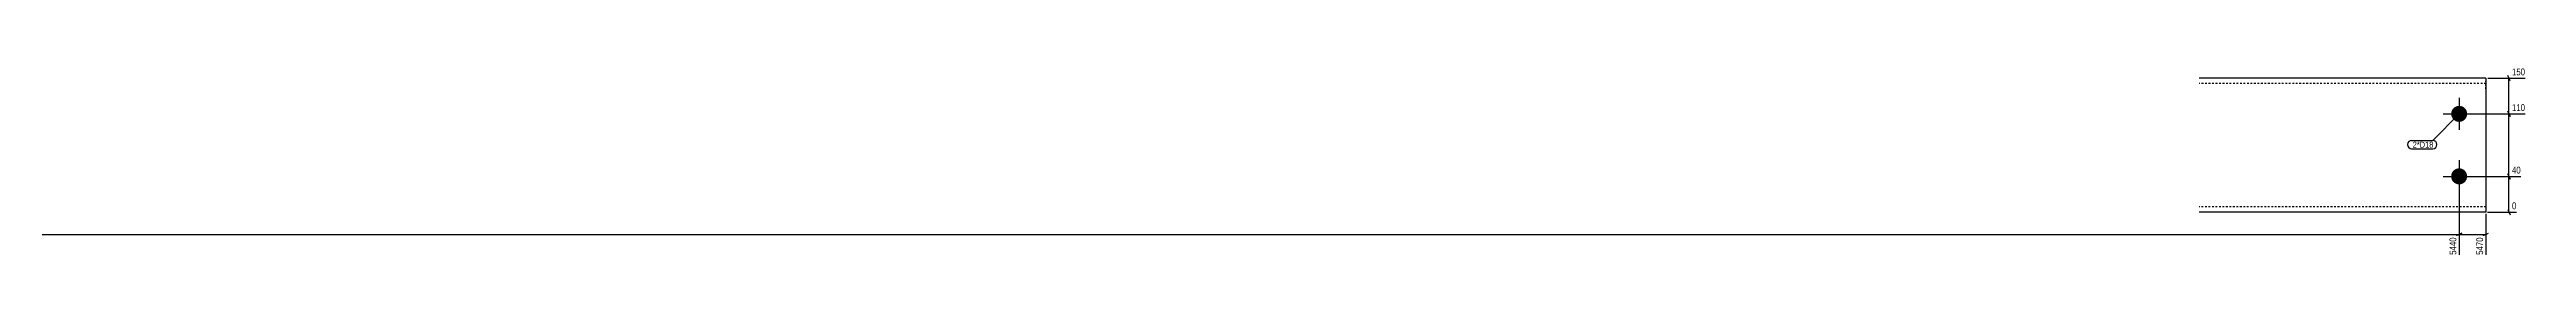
# Model space of a CAD drawing. Header units: millimetres. Extents: x 4 to 16712, y -13 to 217.
# Drawn here: x 2788 to 5572, y 4 to 217 of the extents above; entities that cross this region are included whole.
import ezdxf

# ---------------------------------------------------------------- set-up
doc = ezdxf.new("R2010")
doc.units = ezdxf.units.MM
doc.linetypes.add('DXK_LINE_DOT2', pattern=[3.9198, 1.9599, -1.9599])
for name, color, linetype in [('MÅLSÆTNING', 7, 'Continuous'), ('STÅL', 7, 'Continuous'), ('TEKST', 7, 'Continuous')]:
    doc.layers.add(name, color=color, linetype=linetype)
doc.styles.add('Arial Narrow', font='ARIALN.TTF', dxfattribs={"height": 0.2})

msp = doc.modelspace()

# ---------------------------------------------------------------- hatches: boundary and pattern name
at = {"layer": 'STÅL', "linetype": 'Continuous'}
for points in [[(5496, 172.9, -1), (5496, 154.9, -1)], [(5496, 102.9, -1), (5496, 84.9, -1)]]:
    msp.add_hatch(color=3, dxfattribs=at).paths.add_polyline_path(points)

# ---------------------------------------------------------------- linework, layer by layer
at = {"layer": 'MÅLSÆTNING', "color": 7, "linetype": 'Continuous'}
for p, q in [((5528.1, 203.9), (5570.1, 203.9)), ((5553.2, 200.9), (5550.8, 206.9)), ((5552, 163.9), (5552, 203.9)), ((5498, 163.9), (5570.1, 163.9)), ((5498, 163.9), (5570.1, 163.9)), ((5550.8, 166.9), (5553.2, 160.9)), ((5553.2, 160.9), (5550.8, 166.9)), ((5496, 91.9), (5496, 6)), ((5496, 91.9), (5496, 6)), ((5498, 93.9), (5565.2, 93.9)), ((5553.2, 90.9), (5550.8, 96.9)), ((5552, 53.9), (5552, 93.9)), ((5550.8, 56.9), (5553.2, 50.9)), ((86, 28.9), (5496, 28.9)), ((5499, 30.1), (5493, 27.7)), ((5493, 27.7), (5499, 30.1)), ((5496, 28.9), (5526.1, 28.9)), ((5523.1, 27.7), (5529.1, 30.1)), ((5526.1, 51.9), (5526.1, 6)), ((5528, 53.9), (5560.3, 53.9))]:
    msp.add_line(p, q, dxfattribs=at)
at = {"layer": 'STÅL', "color": 2, "linetype": 'Continuous'}
for p, q in [((5526.1, 203.9), (5204, 203.9)), ((5526.1, 203.9), (5526.1, 203)), ((5526.1, 203), (5526.1, 191.9)), ((5526.1, 191.9), (5526, 53.9)), ((5526, 53.9), (5204, 53.9))]:
    msp.add_line(p, q, dxfattribs=at)
at = {"layer": 'STÅL', "color": 7, "linetype": 'DXK_LINE_DOT2'}
for p, q in [((5526.1, 197.9), (5204, 197.9)), ((5526.1, 191.9), (5526.1, 200.4)), ((5526, 59.9), (5204, 59.9)), ((5526, 59.9), (5526, 60.4))]:
    msp.add_line(p, q, dxfattribs=at)
at = {"layer": 'STÅL', "color": 3, "linetype": 'Continuous'}
for p, q in [((5496, 181.9), (5496, 145.9)), ((5478, 163.9), (5514, 163.9)), ((5496, 111.9), (5496, 75.9)), ((5478, 93.9), (5514, 93.9))]:
    msp.add_line(p, q, dxfattribs=at)

# ---------------------------------------------------------------- wipeouts: each hides what was drawn before it
at = {"color": 0}
msp.add_wipeout([(5465.2, 126), (5465.2, 133), (5443.8, 133), (5443.8, 126)], dxfattribs=at).dxf.layer = 'TEKST'

# ---------------------------------------------------------------- next in the draw order: wipeouts: each hides what was drawn before it
at = {"color": 0, "linetype": 'Continuous'}
for points in [[(5571.7, 205.5), (5571.7, 216.7), (5553.8, 216.7), (5553.8, 205.5)], [(5566.8, 95.5), (5566.8, 106.7), (5553.8, 106.7), (5553.8, 95.5)], [(5561.9, 55.5), (5561.9, 66.7), (5553.8, 66.7), (5553.8, 55.5)], [(5494.4, 27.1), (5483.2, 27.1), (5483.2, 4.4), (5494.4, 4.4)], [(5524.5, 27.1), (5513.3, 27.1), (5513.3, 4.4), (5524.5, 4.4)]]:
    msp.add_wipeout(points, dxfattribs=at).dxf.layer = 'MÅLSÆTNING'
at = {"color": 0}
msp.add_wipeout([(5465.2, 126), (5465.2, 133), (5443.8, 133), (5443.8, 126)], dxfattribs=at).dxf.layer = 'TEKST'

# ---------------------------------------------------------------- next in the draw order: linework, layer by layer
at = {"layer": 'MÅLSÆTNING', "color": 7, "linetype": 'Continuous'}
for p, q in [((5552, 93.9), (5552, 163.9)), ((5498, 93.9), (5565.2, 93.9)), ((5550.8, 96.9), (5553.2, 90.9))]:
    msp.add_line(p, q, dxfattribs=at)
at = {"layer": 'TEKST', "color": 7, "linetype": 'Continuous'}
for p, q in [((5496, 163.9), (5466.4, 134.2)), ((5442.6, 134.2), (5466.4, 134.2)), ((5442.6, 124.8), (5466.4, 124.8))]:
    msp.add_line(p, q, dxfattribs=at)
for centre, start, end in [((5442.6, 129.5), 90, 270), ((5466.4, 129.5), 270, 90)]:
    msp.add_arc(centre, 4.7, start, end, dxfattribs=at)

# ---------------------------------------------------------------- next in the draw order: texts
at = {"layer": 'MÅLSÆTNING', "color": 3, "linetype": 'Continuous', "style": 'Arial Narrow'}
for s, p in [('150', (5555.4, 207.1)), ('40', (5555.4, 97.1)), ('0', (5555.4, 57.1))]:
    msp.add_text(s, height=7.64, dxfattribs=at).set_placement(p)
for s, p in [('5440', (5492.8, 6)), ('5470', (5522.9, 6))]:
    msp.add_text(s, height=7.64, rotation=90.0002, dxfattribs=at).set_placement(p)
at = {"layer": 'TEKST', "color": 3, "style": 'Arial Narrow'}
msp.add_text('2*D18', height=6.68, dxfattribs=at).set_placement((5443.8, 126))

# ---------------------------------------------------------------- next in the draw order: wipeouts: each hides what was drawn before it
at = {"color": 0, "linetype": 'Continuous'}
msp.add_wipeout([(5571.7, 165.5), (5571.7, 176.7), (5553.8, 176.7), (5553.8, 165.5)], dxfattribs=at).dxf.layer = 'MÅLSÆTNING'

# ---------------------------------------------------------------- next in the draw order: texts
at = {"layer": 'MÅLSÆTNING', "color": 3, "linetype": 'Continuous', "style": 'Arial Narrow'}
msp.add_text('110', height=7.64, dxfattribs=at).set_placement((5555.4, 167.1))

doc.saveas('drawing.dxf')
